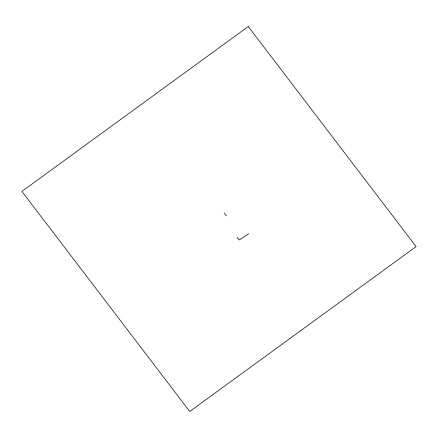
<?xml version="1.0" encoding="UTF-8"?>
<svg xmlns="http://www.w3.org/2000/svg" width="438" height="438" viewBox="0 0 438 438"><rect width="100%" height="100%" fill="white"/><g stroke="black" fill="none" stroke-linecap="round" stroke-linejoin="round"><path stroke-width="0.66" d="M248.784 233.673L239.203 239.98L236.909 237.155M224.108 213.06L226.402 215.885M248.264 26.526L21.9 191.395L189.736 411.474L416.1 246.605L248.264 26.526"/></g></svg>
